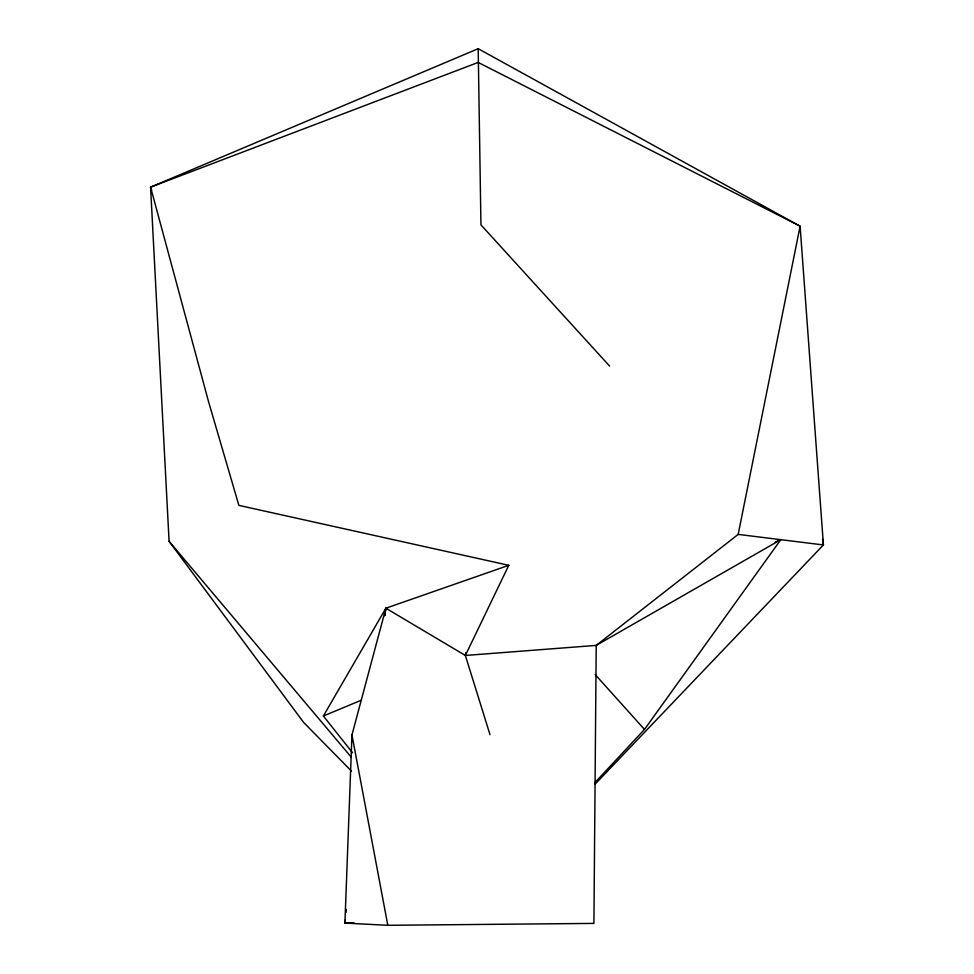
<?xml version="1.0" encoding="UTF-8"?>
<svg xmlns="http://www.w3.org/2000/svg" width="974" height="974" viewBox="0 0 974 974"><rect width="100%" height="100%" fill="white"/><g stroke="black" fill="none" stroke-linecap="round" stroke-linejoin="round"><path stroke-width="1.46" d="M490.007 734.688L465.365 655.465L508.781 565.31L385.874 608.214L351.955 734.932L344.906 923.096L387.81 925.3L593.909 923.401L596.21 645.397L738.17 534.397L800.104 226.187L478.185 48.7L150.58 187.154L169.086 541.313L303.596 722.391L351.504 771.152M345.222 920.077L344.906 923.096L353.939 922.853M346.001 912.541L346.318 909.521M384.9 615.531L385.874 608.214L465.365 655.465L596.21 645.397L780.795 539.681L644.484 729.429L594.944 782.597M465.365 655.465L465.791 652.483M384.633 615.641L385.874 608.214L323.368 716.012L352.539 752.732M594.931 784.326L823.42 544.953L800.104 226.187L478.185 62.421L150.58 187.154L208.473 401.385L238.873 505.372L508.781 565.31M775.194 542.031L780.795 539.681M323.368 716.012L361.147 700.269M738.17 534.397L823.42 544.953L822.543 538.951M609.651 366.127L480.949 224.884L478.185 48.7M595.163 674.532L644.484 729.429M169.086 541.313L351.224 757.127M150.58 187.154L151.603 190.003M351.955 734.932L387.81 925.3"/></g></svg>
